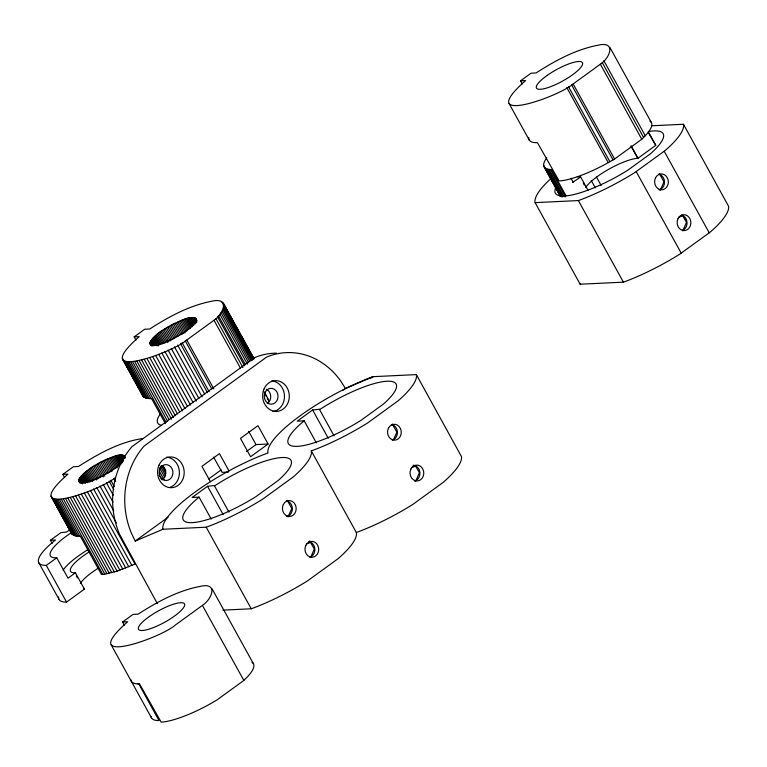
<?xml version="1.0" encoding="UTF-8"?>
<svg xmlns="http://www.w3.org/2000/svg" width="767" height="767" viewBox="0 0 767 767"><rect width="100%" height="100%" fill="white"/><g stroke="black" fill="none" stroke-linecap="round" stroke-linejoin="round"><path stroke-width="1.15" d="M134.187 336.876L139.23 336.636C86.566 383.136 172.22 353.05 186.803 340.002L214.012 320.242C223.878 313.885 230.052 296.695 211.491 301.297C189.133 305.621 168.702 316.79 149.738 329.005L144.695 329.244L134.187 336.876L135.922 340.021M560.37 196.112L544.743 167.791C542.029 164.723 544.858 160.504 546.746 157.791M123.219 460.862C115.414 469.519 104.801 475.166 94.226 479.73C90.717 481.264 76.441 486.652 79.423 478.368C86.23 469.452 96.652 464.121 106.555 459.328C111.368 458.072 122.384 451.082 124.925 457.755M149.901 343.127C154.109 333.587 165.001 328.966 173.524 323.895C179.862 321.881 190.973 313.645 196.304 319.772C192.095 329.311 181.204 333.933 172.68 339.004C166.343 341.018 155.231 349.253 149.901 343.127L151.195 345.083M310.664 557.513L314.288 548.913L309.609 540.888M415.752 481.216L419.376 472.616L415.283 465.598M682.851 230.877L686.475 222.286L682.381 215.259M287.989 516.977L291.796 508.492L287.28 500.343M393.548 439.625L396.875 432.195L392.359 424.046M660.176 190.35L663.973 181.856L659.457 173.706M520.534 80.823L525.577 80.583C472.913 127.082 558.568 96.997 573.15 83.948L600.36 64.188C610.225 57.832 616.4 40.641 597.838 45.253C575.48 49.567 555.049 60.737 536.085 72.951L531.042 73.201L520.534 80.823L522.269 83.977M528.77 137.466A57.698 14.257 -28.9 0 0 537.427 142.643L559.114 180.945L560.466 180.859A57.698 14.257 -28.9 0 0 605.46 164.186L614.588 159.009L641.797 139.249L646.207 134.771A57.698 14.257 -28.9 0 0 649.898 121.081M122.586 622.018L127.629 621.778C74.965 668.278 160.619 638.192 175.202 625.143L202.411 605.384C212.277 599.027 218.451 581.827 199.89 586.439C177.532 590.763 157.101 601.932 138.137 614.146L133.094 614.386L122.586 622.018L124.321 625.163M130.802 679.62A57.698 14.257 -28.9 0 0 139.479 683.828L161.175 722.14L162.518 722.044A57.698 14.257 -28.9 0 0 207.512 705.381L216.639 700.194L243.848 680.434L248.259 675.967A57.698 14.257 -28.9 0 0 251.95 662.266M550.332 179.123A84.149 20.786 -28.9 0 0 534.992 202.114L535.117 202.641L578.385 200.561L580.082 199.947A84.149 20.786 -28.9 0 0 634.798 172.565L665.286 150.428A84.149 20.786 -28.9 0 0 683.589 124.791L683.464 124.264L651.892 125.778M535.117 202.641L580.149 284.221L623.418 282.151L625.115 281.537A84.149 20.786 -28.9 0 0 679.83 254.145L710.328 232.017A84.149 20.786 -28.9 0 0 728.631 206.381L683.464 124.264M199.094 497.131L198.48 497.63A61.552 15.206 -28.9 0 0 191.328 522.663A61.552 15.206 -28.9 0 0 255.766 496.748L278.066 480.564A61.552 15.206 -28.9 0 0 280.952 457.592A61.552 15.206 -28.9 0 0 215.278 485.434L207.55 486.278L192.133 497.467L199.094 497.131L211.222 519.096M304.183 420.834L303.559 421.332A61.552 15.206 -28.9 0 0 296.417 446.375A61.552 15.206 -28.9 0 0 360.854 420.45L383.155 404.267A61.552 15.206 -28.9 0 0 386.041 381.295A61.552 15.206 -28.9 0 0 320.366 409.137L312.629 409.981L297.222 421.169L304.183 420.834L316.311 442.799M64.62 477.505L62.884 474.361L73.392 466.729L78.435 466.489C98.358 453.882 119.834 441.591 143.554 438.446M52.146 543.429L50.401 540.284L60.909 532.653L66.528 532.02A57.698 14.257 -28.9 0 1 69.433 530.122M267.568 402.723L269.447 401.352L264.241 391.918M572.585 182.393L580.677 176.995L587.992 190.245M50.401 540.284L55.502 539.997L53.546 541.56A57.698 14.257 -28.9 0 0 45.234 565.384L46.288 565.384L56.758 557.782L68.014 578.184L75.415 572.805L84.428 589.123L66.556 602.095L65.502 602.105A57.698 14.257 -28.9 0 1 58.791 598.806M585.672 187.57A33.106 8.178 -28.9 0 1 608.183 169.565A33.106 8.178 -28.9 0 1 636.831 158.366L637.923 158.28L655.795 145.308L648.268 131.665M208.653 478.972L221.222 469.855M246.341 451.61L256.005 444.592L268.105 444.016L257.971 425.656L240.464 438.379L250.588 456.729L268.105 444.016M416.366 374.603L416.491 375.13A84.149 20.786 -28.9 0 1 398.188 400.767L367.7 422.905A84.149 20.786 -28.9 0 1 312.984 450.287L311.287 450.9L356.319 532.48L358.016 531.867A84.149 20.786 -28.9 0 0 412.742 504.485L443.23 482.347A84.149 20.786 -28.9 0 0 461.533 456.71L416.366 374.603L373.107 376.674L345.399 388.476L341.008 381.429A76.259 66.02 87.3 0 0 266.705 357.038L144.11 446.049A76.259 66.02 87.3 0 0 131.55 533.506L135.222 541.061L168.04 517.246M342.504 390.576L345.399 388.476M370.125 378.572L373.107 376.674L371.41 377.287A84.149 20.786 -28.9 0 0 267.894 452.444L268.019 452.971L266.322 453.585A84.149 20.786 -28.9 0 0 162.805 528.741L162.93 529.268L206.198 527.197L207.895 526.584A84.149 20.786 -28.9 0 0 262.611 499.202L293.109 477.064A84.149 20.786 -28.9 0 0 311.412 451.427L311.287 450.9M62.884 474.361L67.918 474.121C15.263 520.62 100.908 490.535 115.491 477.486M51.015 496.22L71.676 533.746L75.185 535.845L80.295 536.143L101.465 574.483L104.839 574.138L117.092 571.147L135.04 564.081L93.603 489.02M135.222 541.061L162.93 529.268M222.852 610.139L251.231 608.777L252.928 608.164A84.149 20.786 -28.9 0 0 307.653 580.782L338.142 558.644A84.149 20.786 -28.9 0 0 356.444 533.007L356.319 532.48M655.795 145.308L648.422 132.749M122.327 358.735L142.978 396.261L146.497 398.361L151.607 398.658L165.336 423.528M228.499 472.041L222.046 472.347L213.6 457.055M56.758 557.782L56.068 557.82A43.278 10.69 -28.9 0 1 71.839 532.346M544.743 167.791L547.628 169.219L551.55 169.565L566.027 195.796M137.686 683.838L138.741 683.838L158.999 720.549L157.954 720.549A57.698 14.257 -28.9 0 1 151.07 716.33M580.677 176.995L579.679 177.004A33.106 8.178 -28.9 0 1 577.311 176.64M75.415 572.805L74.428 572.824A33.106 8.178 -28.9 0 1 89.499 551.713M83.593 589.085L84.428 589.123M149.92 343.578L151.214 345.533M150.025 343.98L151.32 345.927M78.608 481.062L79.902 483.009M149.968 342.628L151.914 345.562M78.665 480.113L80.602 483.047M78.589 480.612L79.883 482.568M150.131 342.092L152.719 346.013M78.828 479.567L80.765 482.52M150.39 341.507L152.969 345.438M79.078 478.992L82.309 483.9M150.735 340.884L153.946 345.812M79.423 478.368L82.644 483.296M151.166 340.222L154.378 345.16M79.854 477.707L83.066 482.644M151.684 339.522L155.528 345.466M80.372 477.007L84.217 482.951M152.288 338.793L156.756 345.754M80.976 476.278L85.444 483.239M152.969 338.046L158.06 346.013M81.666 475.53L86.115 482.501M153.736 337.259L158.798 345.246M82.424 474.744L87.496 482.731M154.579 336.454L159.613 344.469M83.267 473.939L88.31 481.954M155.49 335.63L160.504 343.664M84.178 473.114L89.825 482.155M156.478 334.786L162.086 343.856M85.166 472.271L90.774 481.34M157.523 333.933L163.093 343.031M86.211 471.417L92.414 481.532M158.635 333.07L164.79 343.213M87.323 470.555L93.478 480.698M159.804 332.197L165.912 342.37M88.493 469.682L94.609 479.854M161.022 331.325L167.695 342.552M89.71 468.81L96.393 480.037M162.288 330.452L168.913 341.708M90.985 467.937L97.61 479.193M163.601 329.589L170.169 340.874M92.289 467.074L98.866 478.359M164.953 328.727L171.463 340.049M93.641 466.211L100.161 477.534M166.334 327.873L172.796 339.235M95.022 465.358L101.484 476.719M167.733 327.039L174.147 338.429M96.431 464.524L103.42 476.949M169.162 326.215L175.518 337.643M97.86 463.699L104.782 476.163M609.842 47.305L651.269 122.356M664.241 151.32L709.283 232.9M603.85 60.718L645.277 135.778M602.191 62.434L643.618 137.485M600.36 64.188L641.797 139.249M684.912 218.202L686.062 220.292M631.164 146.046L637.923 158.28M631.078 146.056L637.828 158.29M636.217 171.664L681.259 253.244M573.15 83.948L614.588 159.009M571.607 84.869L613.044 159.929M568.472 86.671L609.909 161.732M566.803 87.611L608.241 162.671M596.505 177.091L601.127 185.461M591.28 180.561L595.317 187.886M583.227 183.064L584.349 185.106M571.022 178.289L573.275 182.364M578.385 200.561L623.418 282.151M550.495 169.574L565.547 196.841M548.971 169.449L564.033 196.726M547.628 169.219L562.69 196.486M546.478 168.855L562.115 197.177M545.51 168.385L560.562 195.652M543.611 165.356L560.399 195.767M509.058 103.497L529.326 140.208M543.784 166.276L560.38 196.457M319.599 409.645L334.028 435.79M312.629 409.981L328.228 438.216M223.494 303.349L253.992 358.601M222.9 302.658L253.982 358.946M224.069 305.074L253.417 358.247M222.123 302.073L223.274 304.154M226.725 310.414L227.876 312.495M235.929 327.087L237.08 329.177M242.832 339.599L243.992 341.689M224.05 306.1L253.398 359.263M223.839 307.222L252.611 359.339M223.418 308.43L252.199 360.557M222.804 309.743L251.01 360.826M221.999 311.134L249.62 361.171M220.992 312.61L248.623 362.647M264.385 392.992L266.13 396.146M267.28 398.246L268.44 400.336M219.803 314.154L247.425 364.191M218.432 315.764L245.478 364.766M217.502 316.771L244.548 365.763M215.843 318.478L242.89 367.479M214.012 320.242L240.483 368.198M248.69 431.342L256.005 444.592M186.803 340.002L213.849 388.994M185.259 340.922L211.73 388.869M182.124 342.724L209.18 391.716M180.456 343.664L207.502 392.666M177.685 345.188L204.731 394.18M174.483 346.866L202.105 396.903M171.281 348.496L198.902 398.533M168.088 350.049L196.285 401.131M164.915 351.535L193.111 402.617M229.017 470.967L219.439 453.633L201.932 466.346L210.369 481.647M161.77 352.945L190.542 405.072M158.673 354.268L187.445 406.385M155.624 355.495L184.972 408.658M152.652 356.636L182.575 410.844M149.766 357.671L179.689 411.879M146.967 358.601L177.465 413.854M214.511 485.942L228.94 512.088M144.263 359.426L175.336 415.724M141.684 360.145L173.332 417.478M139.22 360.749L171.453 419.118M207.55 486.278L223.139 514.513M136.9 361.228L169.124 419.607M134.714 361.602L167.513 421.016M132.681 361.851L166.065 422.31M130.812 361.976L151.08 398.696M129.105 361.986L149.373 398.706M127.581 361.88L147.839 398.591M126.229 361.65L146.497 398.361M125.059 361.295L145.327 398.006M124.081 360.826L144.349 397.546M122.72 358.87L138.348 387.191M139.508 389.291L142.978 396.261M123.295 360.241L143.563 396.961M206.198 527.197L251.231 608.777M163.045 465.722L165.921 470.938M161.856 465.991L165.883 473.287M160.476 466.336L165.653 475.722M159.469 467.812L164.646 477.199M159.431 471.446L164.033 479.787M159.21 475.147L161.511 479.317M211.893 588.49L253.321 663.551M202.411 605.384L243.848 680.434M113.957 478.407L115.683 481.532M110.822 480.209L114.273 486.46M109.144 481.149L113.756 489.49M106.373 482.664L113.276 495.175M103.181 484.351L112.96 502.078M99.978 485.981L113.784 510.995M96.776 487.534L116.344 522.979M157.388 603.715L119.451 534.081A76.259 66.02 87.3 0 1 132.001 446.624L254.606 357.614A76.259 66.02 87.3 0 1 276.513 353.146M90.458 490.429L131.895 565.49M87.361 491.752L128.798 566.803M84.322 492.98L125.75 568.04M81.35 494.121L122.778 569.172M78.455 495.156L119.892 570.207M75.655 496.086L117.092 571.147M72.961 496.911L114.388 571.971M70.372 497.63L111.809 572.681M67.918 498.224L109.345 573.285M65.588 498.713L107.025 573.774M63.412 499.087L104.839 574.138M61.379 499.336L102.807 574.387M59.51 499.461L79.768 536.181M57.803 499.47L78.071 536.191M56.269 499.365L76.537 536.075M54.917 499.135L75.185 535.845M53.748 498.78L74.016 535.491M52.779 498.31L73.038 535.03M51.408 496.354L71.676 533.746M51.993 497.725L72.261 534.446M76.278 575.825L77.409 577.867M111.11 644.692L151.617 718.075M46.288 565.384L66.556 602.095M38.906 562.911L59.174 599.621M170.61 325.419L176.899 336.876M99.298 462.904L105.597 474.361M172.067 324.642L178.299 336.128M100.755 462.127L106.987 473.613M173.524 323.895L179.699 335.419M102.212 461.379L108.387 472.894M174.981 323.175L181.098 334.728M103.67 460.66L109.786 472.213M176.429 322.495L182.488 334.067M105.117 459.979L111.177 471.552M177.858 321.843L183.869 333.444M106.555 459.328L112.557 470.928M179.277 321.229L185.221 332.859M107.974 458.714L113.372 469.279M180.667 320.654L186.026 331.248M109.365 458.139L114.714 468.733M182.038 320.127L187.34 330.74M110.726 457.611L116.028 468.225M183.361 319.647L188.097 329.206M112.049 457.132L117.313 467.755M184.646 319.206L189.334 328.784M113.343 456.691L118.032 466.269M185.892 318.813L190.542 328.41M114.58 456.298L119.23 465.885M187.081 318.478L191.175 327.01M115.769 455.962L119.873 464.495M188.212 318.19L192.277 326.732M116.91 455.675L120.975 464.217M189.296 317.95L192.824 325.429M117.984 455.435L121.512 462.913M190.302 317.768L193.811 325.256M119 455.253L122.499 462.741M191.251 317.634L194.233 324.058M119.94 455.119L122.921 461.542M192.124 317.567L195.086 323.981M120.812 455.052L123.286 460.401M192.92 317.548L195.374 322.897M121.608 455.032L123.573 459.308M193.639 317.576L196.084 322.926M122.327 455.061L123.794 458.273M194.828 317.816L196.764 322.092M194.272 317.672L196.218 321.948M123.525 455.301L124.494 457.439M122.969 455.157L124.427 458.359M195.297 318.008L196.745 321.22M123.995 455.493L124.954 457.631M195.969 318.564L196.937 320.702M195.681 318.267L196.64 320.395M124.369 455.751L125.337 457.88M580.025 283.694L580.149 284.221M58.618 597.886A57.698 14.257 -28.9 0 1 58.637 596.86M80.41 583.39A33.106 8.178 -28.9 0 1 98.502 568.031M63.115 570.149A43.278 10.69 -28.9 0 1 87.553 549.901M413.049 465.262A7.938 6.865 87.3 0 1 419.933 472.51A7.938 6.865 87.3 0 1 414.42 480.995M391.391 424.544A7.938 6.865 87.3 0 1 397.431 431.965A7.938 6.865 87.3 0 1 392.32 440.105M308.833 541.627A7.938 6.865 87.3 0 1 314.863 549.057A7.938 6.865 87.3 0 1 309.753 557.187M306.608 543.851A61.552 15.206 -28.9 0 1 309.609 542.844M411.697 467.554A61.552 15.206 -28.9 0 1 414.698 466.547M161.271 465.55A7.938 6.865 87.3 0 1 165.634 472.472A7.938 6.865 87.3 0 1 162.125 479.883M266.35 389.252A7.938 6.865 87.3 0 1 270.713 396.175A7.938 6.865 87.3 0 1 267.204 403.586M166.592 457.19A15.388 13.317 87.3 0 1 179.277 470.689A15.388 13.317 87.3 0 1 170.13 487.266M271.681 380.892A15.388 13.317 87.3 0 1 284.461 395.734A15.388 13.317 87.3 0 1 272.947 411.524M286.312 500.841A7.938 6.865 87.3 0 1 292.361 508.761A7.938 6.865 87.3 0 1 286.388 516.574M161.281 425.263A57.698 14.257 -28.9 0 1 160.399 413.844M679.457 216.582A62.836 15.522 -28.9 0 1 681.508 215.891M649.917 131.339A61.552 15.206 -28.9 0 1 650.243 153.927L627.943 170.121A61.552 15.206 -28.9 0 1 555.538 188.193M681.441 215.076A7.938 6.865 87.3 0 1 687.04 222.42A7.938 6.865 87.3 0 1 682.352 230.426M658.489 174.205A7.938 6.865 87.3 0 1 664.538 181.884A7.938 6.865 87.3 0 1 658.997 189.871M678.795 217.214A61.552 15.206 -28.9 0 1 681.796 216.208M547.37 75.271L546.152 76.154A26.27 6.491 -28.9 0 0 540.026 89.298A26.27 6.491 -28.9 0 0 571.53 75.521L572.748 74.648A26.27 6.491 -28.9 0 0 578.874 61.494A26.27 6.491 -28.9 0 0 547.37 75.271M149.421 616.467L148.204 617.339A26.27 6.491 -28.9 0 0 142.077 630.493A26.27 6.491 -28.9 0 0 173.582 616.716L174.799 615.843A26.27 6.491 -28.9 0 0 180.926 602.689A26.27 6.491 -28.9 0 0 149.421 616.467M410.939 468.992A7.938 6.865 87.3 0 0 416.951 480.947A7.938 6.865 87.3 0 0 422.838 469.097A7.938 6.865 87.3 0 0 410.939 468.992M388.428 428.197A7.938 6.865 87.3 0 0 394.43 440.153A7.938 6.865 87.3 0 0 400.326 428.312A7.938 6.865 87.3 0 0 388.428 428.197M283.339 504.494A7.938 6.865 87.3 0 0 289.351 516.45A7.938 6.865 87.3 0 0 295.237 504.609A7.938 6.865 87.3 0 0 283.339 504.494M305.86 545.289A7.938 6.865 87.3 0 0 311.872 557.245A7.938 6.865 87.3 0 0 317.759 545.395A7.938 6.865 87.3 0 0 305.86 545.289M160.102 468.532A7.938 6.865 87.3 0 0 166.113 480.487A7.938 6.865 87.3 0 0 172 468.647A7.938 6.865 87.3 0 0 160.102 468.532M265.181 392.234A7.938 6.865 87.3 0 0 271.192 404.19A7.938 6.865 87.3 0 0 277.088 392.349A7.938 6.865 87.3 0 0 265.181 392.234M159.037 465.09A15.388 13.317 87.3 0 0 171.511 487.697A15.388 13.317 87.3 0 0 182.086 464.188A15.388 13.317 87.3 0 0 159.037 465.09M264.116 388.792A15.388 13.317 87.3 0 0 276.599 411.4A15.388 13.317 87.3 0 0 287.174 387.891A15.388 13.317 87.3 0 0 264.116 388.792M678.038 218.653A7.938 6.865 87.3 0 0 684.049 230.608A7.938 6.865 87.3 0 0 689.936 218.768A7.938 6.865 87.3 0 0 678.038 218.653M655.517 177.867A7.938 6.865 87.3 0 0 661.528 189.813A7.938 6.865 87.3 0 0 667.424 177.973A7.938 6.865 87.3 0 0 655.517 177.867"/></g></svg>
